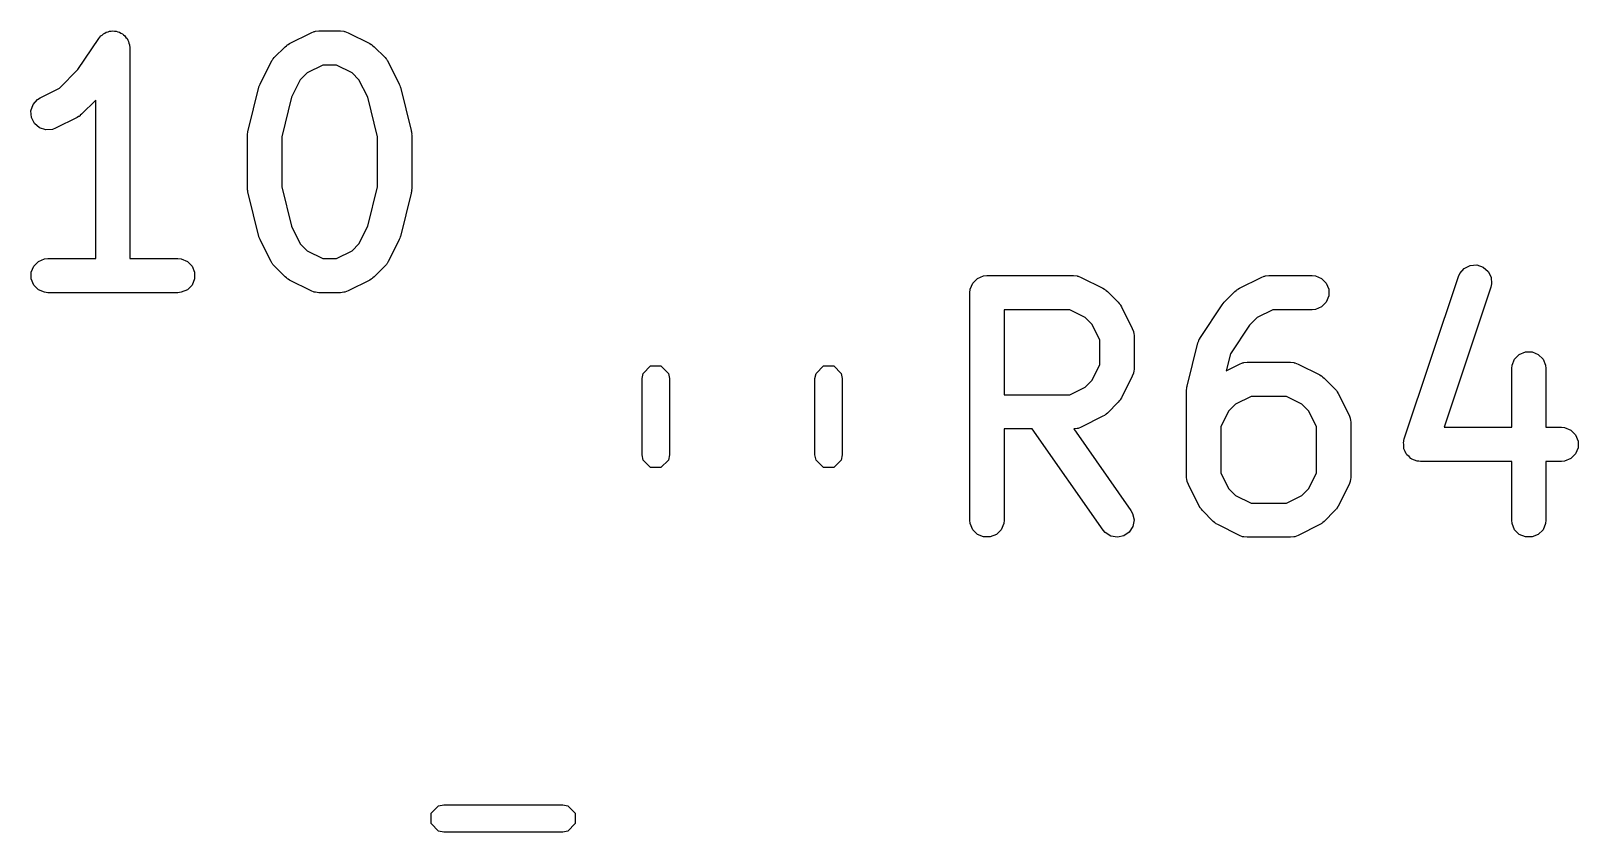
# Model space of a CAD drawing. Extents: x 1.07 to 8.07, y -3.47 to -0.77.
# Drawn here: x 6.5092 to 6.7769, y -1.3012 to -1.1626 of the extents above; entities that cross this region are included whole.
import ezdxf

# ---------------------------------------------------------------- set-up
doc = ezdxf.new("R2010")
doc.units = 0
doc.header["$MEASUREMENT"] = 0
doc.layers.add('BLACK', color=7, linetype='CONTINUOUS')

msp = doc.modelspace()

# ---------------------------------------------------------------- linework, layer by layer
at = {"layer": 'BLACK', "linetype": 'CONTINUOUS'}
for p, q in [((6.51737, -1.16929), (6.52096, -1.16391)), ((6.52096, -1.1639), (6.52133, -1.16346)), ((6.52096, -1.16391), (6.52096, -1.1639)), ((6.52096, -1.1639), (6.52096, -1.1639)), ((6.52096, -1.1639), (6.52096, -1.1639)), ((6.52133, -1.16346), (6.52157, -1.1633)), ((6.52157, -1.1633), (6.52178, -1.16309)), ((6.52178, -1.16309), (6.52204, -1.16298)), ((6.52204, -1.16298), (6.52228, -1.16282)), ((6.52228, -1.16282), (6.52257, -1.16276)), ((6.52257, -1.16276), (6.52284, -1.16265)), ((6.52284, -1.16265), (6.52313, -1.16265)), ((6.52313, -1.16265), (6.52341, -1.16259)), ((6.52341, -1.16259), (6.5237, -1.16265)), ((6.5237, -1.16265), (6.52399, -1.16265)), ((6.52399, -1.16265), (6.52426, -1.16276)), ((6.52426, -1.16276), (6.52454, -1.16281)), ((6.52454, -1.16281), (6.52479, -1.16298)), ((6.52479, -1.16298), (6.52506, -1.16309)), ((6.52506, -1.16309), (6.52526, -1.16329)), ((6.52526, -1.16329), (6.5255, -1.16345)), ((6.5255, -1.16345), (6.52566, -1.1637)), ((6.52566, -1.1637), (6.52587, -1.1639)), ((6.52587, -1.1639), (6.52598, -1.16417)), ((6.52598, -1.16417), (6.52614, -1.16441)), ((6.55397, -1.16478), (6.55772, -1.1629)), ((6.55772, -1.1629), (6.55826, -1.1627)), ((6.55826, -1.1627), (6.55836, -1.16269)), ((6.55836, -1.16269), (6.55846, -1.16265)), ((6.55846, -1.16265), (6.55904, -1.16259)), ((6.55904, -1.16259), (6.56279, -1.16259)), ((6.56279, -1.16259), (6.56336, -1.16265)), ((6.56336, -1.16265), (6.56346, -1.16269)), ((6.56346, -1.16269), (6.56357, -1.1627)), ((6.56357, -1.1627), (6.56411, -1.1629)), ((6.56411, -1.1629), (6.56786, -1.16478)), ((6.52614, -1.16441), (6.5262, -1.1647)), ((6.5262, -1.1647), (6.52631, -1.16497)), ((6.52631, -1.16497), (6.52637, -1.16554)), ((6.52637, -1.16554), (6.52637, -1.16554)), ((6.52637, -1.16554), (6.52637, -1.16554)), ((6.52637, -1.16554), (6.52637, -1.16554)), ((6.52637, -1.16554), (6.52637, -1.20196)), ((6.55132, -1.16721), (6.5532, -1.16533)), ((6.5532, -1.16533), (6.55343, -1.16515)), ((6.55343, -1.16515), (6.55348, -1.16509)), ((6.55348, -1.16509), (6.55357, -1.16503)), ((6.55357, -1.16503), (6.55365, -1.16496)), ((6.55365, -1.16496), (6.55372, -1.16493)), ((6.55372, -1.16493), (6.55397, -1.16478)), ((6.56786, -1.16478), (6.5681, -1.16493)), ((6.5681, -1.16493), (6.56818, -1.16496)), ((6.56818, -1.16496), (6.56826, -1.16503)), ((6.56826, -1.16503), (6.56835, -1.16509)), ((6.56835, -1.16509), (6.5684, -1.16515)), ((6.5684, -1.16515), (6.56862, -1.16533)), ((6.56862, -1.16533), (6.5705, -1.16721)), ((6.51417, -1.17249), (6.51737, -1.16929)), ((6.5489, -1.17172), (6.55077, -1.16797)), ((6.55077, -1.16797), (6.55093, -1.16773)), ((6.55093, -1.16773), (6.55096, -1.16765)), ((6.55096, -1.16765), (6.55102, -1.16757)), ((6.55102, -1.16757), (6.55108, -1.16748)), ((6.55108, -1.16748), (6.55114, -1.16743)), ((6.55114, -1.16743), (6.55132, -1.16721)), ((6.55973, -1.1685), (6.55704, -1.16985)), ((6.56209, -1.1685), (6.55973, -1.1685)), ((6.56479, -1.16985), (6.56209, -1.1685)), ((6.5705, -1.16721), (6.57068, -1.16743)), ((6.57068, -1.16743), (6.57074, -1.16748)), ((6.57074, -1.16748), (6.5708, -1.16757)), ((6.5708, -1.16757), (6.57087, -1.16765)), ((6.57087, -1.16765), (6.5709, -1.16773)), ((6.5709, -1.16773), (6.57105, -1.16797)), ((6.57105, -1.16797), (6.57293, -1.17172)), ((6.5468, -1.17983), (6.54867, -1.17233)), ((6.54867, -1.17233), (6.54869, -1.17228)), ((6.54869, -1.17226), (6.54878, -1.17202)), ((6.54869, -1.17228), (6.54869, -1.17226)), ((6.54878, -1.17202), (6.54887, -1.17178)), ((6.54887, -1.17178), (6.54888, -1.17176)), ((6.54888, -1.17176), (6.5489, -1.17172)), ((6.55584, -1.17104), (6.55432, -1.17407)), ((6.55704, -1.16985), (6.55584, -1.17104)), ((6.56598, -1.17104), (6.56479, -1.16985)), ((6.5675, -1.17407), (6.56598, -1.17104)), ((6.57293, -1.17172), (6.57294, -1.17176)), ((6.57294, -1.17176), (6.57295, -1.17178)), ((6.57295, -1.17178), (6.57304, -1.17202)), ((6.57304, -1.17202), (6.57313, -1.17226)), ((6.57313, -1.17226), (6.57313, -1.17228)), ((6.57313, -1.17228), (6.57315, -1.17233)), ((6.57315, -1.17233), (6.57502, -1.17983)), ((6.5096, -1.17533), (6.51036, -1.17446)), ((6.51036, -1.17446), (6.51085, -1.17415)), ((6.51085, -1.17415), (6.51417, -1.17249)), ((6.52046, -1.17455), (6.518, -1.17701)), ((6.52046, -1.20196), (6.52046, -1.17455)), ((6.55432, -1.17407), (6.55262, -1.18091)), ((6.56921, -1.18091), (6.5675, -1.17407)), ((6.50924, -1.17642), (6.5096, -1.17533)), ((6.50932, -1.17757), (6.50924, -1.17642)), ((6.50983, -1.1786), (6.50932, -1.17757)), ((6.51724, -1.17756), (6.51349, -1.17943)), ((6.51749, -1.1774), (6.51724, -1.17756)), ((6.51756, -1.17737), (6.51749, -1.1774)), ((6.51764, -1.17731), (6.51756, -1.17737)), ((6.51773, -1.17725), (6.51764, -1.17731)), ((6.51778, -1.17719), (6.51773, -1.17725)), ((6.518, -1.17701), (6.51778, -1.17719)), ((6.5107, -1.17936), (6.50983, -1.1786)), ((6.5118, -1.17972), (6.5107, -1.17936)), ((6.51295, -1.17964), (6.5118, -1.17972)), ((6.51349, -1.17943), (6.51295, -1.17964)), ((6.54671, -1.1804), (6.54675, -1.18018)), ((6.54675, -1.18018), (6.54677, -1.17997)), ((6.54677, -1.17997), (6.54678, -1.17993)), ((6.54678, -1.17993), (6.5468, -1.17983)), ((6.57502, -1.17983), (6.57504, -1.17993)), ((6.57504, -1.17993), (6.57506, -1.17997)), ((6.57506, -1.17997), (6.57508, -1.18018)), ((6.57508, -1.18018), (6.57511, -1.1804)), ((6.54672, -1.18044), (6.54671, -1.1804)), ((6.54671, -1.18054), (6.54672, -1.18044)), ((6.54671, -1.18992), (6.54671, -1.18054)), ((6.55262, -1.18091), (6.55262, -1.18955)), ((6.56921, -1.18955), (6.56921, -1.18091)), ((6.57511, -1.1804), (6.5751, -1.18044)), ((6.5751, -1.18044), (6.57511, -1.18054)), ((6.57511, -1.18054), (6.57511, -1.18992)), ((6.54672, -1.19002), (6.54671, -1.18992)), ((6.54671, -1.19006), (6.54672, -1.19002)), ((6.54675, -1.19027), (6.54671, -1.19006)), ((6.54677, -1.19049), (6.54675, -1.19027)), ((6.54678, -1.19053), (6.54677, -1.19049)), ((6.5468, -1.19063), (6.54678, -1.19053)), ((6.54867, -1.19813), (6.5468, -1.19063)), ((6.55262, -1.18955), (6.55432, -1.19638)), ((6.5675, -1.19638), (6.56921, -1.18955)), ((6.57502, -1.19063), (6.57315, -1.19813)), ((6.57504, -1.19053), (6.57502, -1.19063)), ((6.57506, -1.19049), (6.57504, -1.19053)), ((6.57508, -1.19027), (6.57506, -1.19049)), ((6.57511, -1.19006), (6.57508, -1.19027)), ((6.57511, -1.18992), (6.5751, -1.19002)), ((6.5751, -1.19002), (6.57511, -1.19006)), ((6.55432, -1.19638), (6.55584, -1.19942)), ((6.56598, -1.19942), (6.5675, -1.19638)), ((6.54869, -1.19817), (6.54867, -1.19813)), ((6.54869, -1.19819), (6.54869, -1.19817)), ((6.54878, -1.19843), (6.54869, -1.19819)), ((6.54887, -1.19868), (6.54878, -1.19843)), ((6.54888, -1.19869), (6.54887, -1.19868)), ((6.5489, -1.19874), (6.54888, -1.19869)), ((6.55077, -1.20249), (6.5489, -1.19874)), ((6.57293, -1.19874), (6.57105, -1.20249)), ((6.57294, -1.19869), (6.57293, -1.19874)), ((6.57295, -1.19868), (6.57294, -1.19869)), ((6.57304, -1.19843), (6.57295, -1.19868)), ((6.57313, -1.19819), (6.57304, -1.19843)), ((6.57315, -1.19813), (6.57313, -1.19817)), ((6.57313, -1.19817), (6.57313, -1.19819)), ((6.55584, -1.19942), (6.55704, -1.20061)), ((6.55704, -1.20061), (6.55973, -1.20196)), ((6.56209, -1.20196), (6.56479, -1.20061)), ((6.56479, -1.20061), (6.56598, -1.19942)), ((6.50927, -1.20434), (6.50971, -1.20327)), ((6.50927, -1.20549), (6.50927, -1.20434)), ((6.50971, -1.20327), (6.51053, -1.20246)), ((6.51053, -1.20246), (6.51159, -1.20202)), ((6.51159, -1.20202), (6.51217, -1.20196)), ((6.51217, -1.20196), (6.52046, -1.20196)), ((6.52637, -1.20196), (6.53466, -1.20196)), ((6.53466, -1.20196), (6.53524, -1.20202)), ((6.53524, -1.20202), (6.5363, -1.20246)), ((6.5363, -1.20246), (6.53712, -1.20327)), ((6.53712, -1.20327), (6.53756, -1.20434)), ((6.53756, -1.20434), (6.53756, -1.20549)), ((6.55093, -1.20273), (6.55077, -1.20249)), ((6.55096, -1.2028), (6.55093, -1.20273)), ((6.55102, -1.20289), (6.55096, -1.2028)), ((6.55108, -1.20297), (6.55102, -1.20289)), ((6.55114, -1.20303), (6.55108, -1.20297)), ((6.55132, -1.20325), (6.55114, -1.20303)), ((6.5532, -1.20513), (6.55132, -1.20325)), ((6.55973, -1.20196), (6.56209, -1.20196)), ((6.5705, -1.20325), (6.56862, -1.20513)), ((6.57068, -1.20303), (6.5705, -1.20325)), ((6.57074, -1.20297), (6.57068, -1.20303)), ((6.5708, -1.20289), (6.57074, -1.20297)), ((6.57087, -1.2028), (6.5708, -1.20289)), ((6.5709, -1.20273), (6.57087, -1.2028)), ((6.57105, -1.20249), (6.5709, -1.20273)), ((6.75643, -1.20453), (6.75719, -1.20366)), ((6.75719, -1.20366), (6.75822, -1.20314)), ((6.75822, -1.20314), (6.75937, -1.20306)), ((6.75937, -1.20306), (6.76046, -1.20343)), ((6.76046, -1.20343), (6.76133, -1.20418)), ((6.76133, -1.20418), (6.76185, -1.20521)), ((6.50971, -1.20655), (6.50927, -1.20549)), ((6.51053, -1.20737), (6.50971, -1.20655)), ((6.53712, -1.20655), (6.5363, -1.20737)), ((6.53756, -1.20549), (6.53712, -1.20655)), ((6.55343, -1.20531), (6.5532, -1.20513)), ((6.55348, -1.20537), (6.55343, -1.20531)), ((6.55357, -1.20543), (6.55348, -1.20537)), ((6.55365, -1.20549), (6.55357, -1.20543)), ((6.55372, -1.20552), (6.55365, -1.20549)), ((6.55397, -1.20568), (6.55372, -1.20552)), ((6.55772, -1.20756), (6.55397, -1.20568)), ((6.56786, -1.20568), (6.56411, -1.20756)), ((6.5681, -1.20552), (6.56786, -1.20568)), ((6.56818, -1.20549), (6.5681, -1.20552)), ((6.56826, -1.20543), (6.56818, -1.20549)), ((6.56835, -1.20537), (6.56826, -1.20543)), ((6.5684, -1.20531), (6.56835, -1.20537)), ((6.56862, -1.20513), (6.5684, -1.20531)), ((6.67174, -1.20729), (6.67218, -1.20623)), ((6.67218, -1.20623), (6.67299, -1.20541)), ((6.67299, -1.20541), (6.67406, -1.20497)), ((6.67406, -1.20497), (6.67463, -1.20491)), ((6.67463, -1.20491), (6.68963, -1.20491)), ((6.68963, -1.20491), (6.69021, -1.20497)), ((6.69021, -1.20497), (6.69031, -1.20501)), ((6.69031, -1.20501), (6.69041, -1.20502)), ((6.69041, -1.20502), (6.69095, -1.20523)), ((6.69095, -1.20523), (6.6947, -1.2071)), ((6.6947, -1.2071), (6.69495, -1.20726)), ((6.71806, -1.20726), (6.71831, -1.2071)), ((6.71831, -1.2071), (6.72206, -1.20523)), ((6.72206, -1.20523), (6.7226, -1.20502)), ((6.7226, -1.20502), (6.7227, -1.20501)), ((6.7227, -1.20501), (6.7228, -1.20497)), ((6.7228, -1.20497), (6.72338, -1.20491)), ((6.72338, -1.20491), (6.73088, -1.20491)), ((6.73088, -1.20491), (6.73145, -1.20497)), ((6.73145, -1.20497), (6.73252, -1.20541)), ((6.73252, -1.20541), (6.73333, -1.20623)), ((6.73333, -1.20623), (6.73377, -1.20729)), ((6.74682, -1.23318), (6.7562, -1.20506)), ((6.7618, -1.20693), (6.75372, -1.23116)), ((6.7562, -1.20506), (6.75643, -1.20453)), ((6.76193, -1.20636), (6.7618, -1.20693)), ((6.76185, -1.20521), (6.76193, -1.20636)), ((6.51159, -1.20781), (6.51053, -1.20737)), ((6.51217, -1.20787), (6.51159, -1.20781)), ((6.53466, -1.20787), (6.51217, -1.20787)), ((6.53524, -1.20781), (6.53466, -1.20787)), ((6.5363, -1.20737), (6.53524, -1.20781)), ((6.55826, -1.20776), (6.55772, -1.20756)), ((6.55836, -1.20777), (6.55826, -1.20776)), ((6.55846, -1.20781), (6.55836, -1.20777)), ((6.55904, -1.20787), (6.55846, -1.20781)), ((6.56279, -1.20787), (6.55904, -1.20787)), ((6.56336, -1.20781), (6.56279, -1.20787)), ((6.56346, -1.20777), (6.56336, -1.20781)), ((6.56357, -1.20776), (6.56346, -1.20777)), ((6.56411, -1.20756), (6.56357, -1.20776)), ((6.67168, -1.20787), (6.67174, -1.20729)), ((6.67168, -1.24724), (6.67168, -1.20787)), ((6.69495, -1.20726), (6.69502, -1.20729)), ((6.69502, -1.20729), (6.6951, -1.20735)), ((6.6951, -1.20735), (6.69519, -1.20741)), ((6.69519, -1.20741), (6.69524, -1.20747)), ((6.69524, -1.20747), (6.69547, -1.20765)), ((6.69547, -1.20765), (6.69734, -1.20953)), ((6.69734, -1.20953), (6.69753, -1.20975)), ((6.69753, -1.20975), (6.69759, -1.20981)), ((6.7153, -1.20998), (6.71548, -1.20976)), ((6.71548, -1.20976), (6.71566, -1.20953)), ((6.71566, -1.20953), (6.71566, -1.20953)), ((6.71566, -1.20953), (6.71567, -1.20953)), ((6.71567, -1.20953), (6.71754, -1.20765)), ((6.71754, -1.20765), (6.71777, -1.20747)), ((6.71777, -1.20747), (6.71782, -1.20741)), ((6.71782, -1.20741), (6.71791, -1.20735)), ((6.71791, -1.20735), (6.71799, -1.20729)), ((6.71799, -1.20729), (6.71806, -1.20726)), ((6.73333, -1.20951), (6.73252, -1.21032)), ((6.73377, -1.20844), (6.73333, -1.20951)), ((6.73377, -1.20729), (6.73377, -1.20844)), ((6.68894, -1.21082), (6.67759, -1.21082)), ((6.67759, -1.21082), (6.67759, -1.22554)), ((6.69163, -1.21217), (6.68894, -1.21082)), ((6.69283, -1.21337), (6.69163, -1.21217)), ((6.69759, -1.20981), (6.69765, -1.20989)), ((6.69765, -1.20989), (6.69771, -1.20998)), ((6.69771, -1.20998), (6.69774, -1.21005)), ((6.69774, -1.21005), (6.6979, -1.2103)), ((6.6979, -1.2103), (6.69977, -1.21405)), ((6.71155, -1.2156), (6.7153, -1.20998)), ((6.7153, -1.20998), (6.7153, -1.20998)), ((6.7153, -1.20998), (6.7153, -1.20998)), ((6.72138, -1.21217), (6.72005, -1.2135)), ((6.72408, -1.21082), (6.72138, -1.21217)), ((6.73088, -1.21082), (6.72408, -1.21082)), ((6.73145, -1.21076), (6.73088, -1.21082)), ((6.73252, -1.21032), (6.73145, -1.21076)), ((6.69418, -1.21606), (6.69283, -1.21337)), ((6.69977, -1.21405), (6.69998, -1.21459)), ((6.69998, -1.21459), (6.69999, -1.21469)), ((6.69999, -1.21469), (6.70003, -1.21479)), ((6.70003, -1.21479), (6.70008, -1.21537)), ((6.72005, -1.2135), (6.71675, -1.21845)), ((6.69418, -1.22029), (6.69418, -1.21606)), ((6.70008, -1.21537), (6.70008, -1.22099)), ((6.70927, -1.22402), (6.71114, -1.21652)), ((6.71114, -1.21652), (6.71126, -1.21619)), ((6.71126, -1.21619), (6.71128, -1.21611)), ((6.71128, -1.21611), (6.71131, -1.21605)), ((6.71131, -1.21605), (6.71133, -1.21598)), ((6.71133, -1.21598), (6.71138, -1.21592)), ((6.71138, -1.21592), (6.71155, -1.2156)), ((6.69283, -1.22299), (6.69418, -1.22029)), ((6.71675, -1.21845), (6.71602, -1.22137)), ((6.71602, -1.22137), (6.71831, -1.22022)), ((6.71831, -1.22022), (6.71885, -1.22002)), ((6.71885, -1.22002), (6.71895, -1.22001)), ((6.71895, -1.22001), (6.71905, -1.21997)), ((6.71905, -1.21997), (6.71963, -1.21991)), ((6.71963, -1.21991), (6.72713, -1.21991)), ((6.72713, -1.21991), (6.7277, -1.21997)), ((6.7277, -1.21997), (6.7278, -1.22001)), ((6.7278, -1.22001), (6.72791, -1.22002)), ((6.72791, -1.22002), (6.72845, -1.22022)), ((6.72845, -1.22022), (6.7322, -1.2221)), ((6.76542, -1.22099), (6.76548, -1.22041)), ((6.76548, -1.22041), (6.76592, -1.21935)), ((6.76592, -1.21935), (6.76673, -1.21854)), ((6.76673, -1.21854), (6.7678, -1.21809)), ((6.7678, -1.21809), (6.76895, -1.21809)), ((6.76895, -1.21809), (6.77001, -1.21854)), ((6.77001, -1.21854), (6.77083, -1.21935)), ((6.77083, -1.21935), (6.77127, -1.22041)), ((6.77127, -1.22041), (6.77133, -1.22099)), ((6.61496, -1.22273), (6.61514, -1.22183)), ((6.61496, -1.23593), (6.61496, -1.22273)), ((6.61514, -1.22183), (6.61642, -1.22055)), ((6.61642, -1.22055), (6.61823, -1.22055)), ((6.61823, -1.22055), (6.61951, -1.22183)), ((6.61951, -1.22183), (6.61969, -1.22273)), ((6.61969, -1.22273), (6.61969, -1.23593)), ((6.64488, -1.22273), (6.64506, -1.22183)), ((6.64488, -1.23593), (6.64488, -1.22273)), ((6.64506, -1.22183), (6.64634, -1.22055)), ((6.64634, -1.22055), (6.64815, -1.22055)), ((6.64815, -1.22055), (6.64943, -1.22183)), ((6.64943, -1.22183), (6.64961, -1.22273)), ((6.64961, -1.22273), (6.64961, -1.23593)), ((6.69163, -1.22419), (6.69283, -1.22299)), ((6.69977, -1.22231), (6.6979, -1.22606)), ((6.69998, -1.22177), (6.69977, -1.22231)), ((6.69999, -1.22166), (6.69998, -1.22177)), ((6.70003, -1.22157), (6.69999, -1.22166)), ((6.70008, -1.22099), (6.70003, -1.22157)), ((6.7322, -1.2221), (6.73245, -1.22225)), ((6.73245, -1.22225), (6.73252, -1.22228)), ((6.73252, -1.22228), (6.7326, -1.22235)), ((6.7326, -1.22235), (6.73269, -1.22241)), ((6.73269, -1.22241), (6.73274, -1.22247)), ((6.73274, -1.22247), (6.73297, -1.22265)), ((6.73297, -1.22265), (6.73484, -1.22453)), ((6.76542, -1.23116), (6.76542, -1.22099)), ((6.77133, -1.22099), (6.77133, -1.23116)), ((6.67759, -1.22554), (6.68894, -1.22554)), ((6.68894, -1.22554), (6.69163, -1.22419)), ((6.70918, -1.2246), (6.70921, -1.22438)), ((6.70919, -1.22464), (6.70918, -1.2246)), ((6.70918, -1.22474), (6.70919, -1.22464)), ((6.70918, -1.23974), (6.70918, -1.22474)), ((6.70921, -1.22438), (6.70923, -1.22416)), ((6.70923, -1.22416), (6.70925, -1.22412)), ((6.70925, -1.22412), (6.70927, -1.22402)), ((6.72033, -1.22582), (6.71763, -1.22717)), ((6.72643, -1.22582), (6.72033, -1.22582)), ((6.72913, -1.22717), (6.72643, -1.22582)), ((6.73484, -1.22453), (6.73503, -1.22475)), ((6.73503, -1.22475), (6.73508, -1.2248)), ((6.73508, -1.2248), (6.73514, -1.22489)), ((6.73514, -1.22489), (6.73521, -1.22497)), ((6.73521, -1.22497), (6.73524, -1.22505)), ((6.73524, -1.22505), (6.73539, -1.22529)), ((6.73539, -1.22529), (6.73727, -1.22904)), ((6.69734, -1.22683), (6.69547, -1.2287)), ((6.69753, -1.2266), (6.69734, -1.22683)), ((6.69759, -1.22655), (6.69753, -1.2266)), ((6.69765, -1.22646), (6.69759, -1.22655)), ((6.69771, -1.22638), (6.69765, -1.22646)), ((6.69774, -1.22631), (6.69771, -1.22638)), ((6.6979, -1.22606), (6.69774, -1.22631)), ((6.71643, -1.22836), (6.71508, -1.23106)), ((6.71763, -1.22717), (6.71643, -1.22836)), ((6.73033, -1.22836), (6.72913, -1.22717)), ((6.73167, -1.23106), (6.73033, -1.22836)), ((6.69095, -1.23113), (6.69041, -1.23134)), ((6.6947, -1.22926), (6.69095, -1.23113)), ((6.69495, -1.2291), (6.6947, -1.22926)), ((6.69502, -1.22907), (6.69495, -1.2291)), ((6.6951, -1.229), (6.69502, -1.22907)), ((6.69519, -1.22895), (6.6951, -1.229)), ((6.69524, -1.22889), (6.69519, -1.22895)), ((6.69547, -1.2287), (6.69524, -1.22889)), ((6.71508, -1.23106), (6.71508, -1.23904)), ((6.73167, -1.23904), (6.73167, -1.23106)), ((6.73727, -1.22904), (6.73747, -1.22958)), ((6.73747, -1.22958), (6.73748, -1.22969)), ((6.73748, -1.22969), (6.73752, -1.22979)), ((6.73752, -1.22979), (6.73758, -1.23036)), ((6.73758, -1.23036), (6.73758, -1.23974)), ((6.75372, -1.23116), (6.76542, -1.23116)), ((6.77133, -1.23116), (6.774, -1.23116)), ((6.774, -1.23116), (6.77457, -1.23122)), ((6.68247, -1.23144), (6.67759, -1.23144)), ((6.67759, -1.23144), (6.67759, -1.24724)), ((6.69471, -1.24893), (6.68247, -1.23144)), ((6.69021, -1.23139), (6.68968, -1.23144)), ((6.68968, -1.23144), (6.69955, -1.24554)), ((6.69031, -1.23134), (6.69021, -1.23139)), ((6.69041, -1.23134), (6.69031, -1.23134)), ((6.7467, -1.23374), (6.74673, -1.2336)), ((6.74673, -1.23422), (6.7467, -1.23374)), ((6.74673, -1.23354), (6.74676, -1.23347)), ((6.74673, -1.2336), (6.74673, -1.23354)), ((6.74676, -1.23347), (6.74682, -1.23318)), ((6.77457, -1.23122), (6.77564, -1.23166)), ((6.77564, -1.23166), (6.77645, -1.23247)), ((6.77645, -1.23247), (6.77689, -1.23354)), ((6.77689, -1.23354), (6.77689, -1.23469)), ((6.61514, -1.23683), (6.61496, -1.23593)), ((6.61969, -1.23593), (6.61951, -1.23683)), ((6.64506, -1.23683), (6.64488, -1.23593)), ((6.64961, -1.23593), (6.64943, -1.23683)), ((6.74673, -1.23469), (6.74673, -1.23422)), ((6.74677, -1.23479), (6.74673, -1.23469)), ((6.74678, -1.23489), (6.74677, -1.23479)), ((6.74699, -1.23532), (6.74678, -1.23489)), ((6.74717, -1.23575), (6.74699, -1.23532)), ((6.74724, -1.23583), (6.74717, -1.23575)), ((6.74729, -1.23592), (6.74724, -1.23583)), ((6.74765, -1.23623), (6.74729, -1.23592)), ((6.74798, -1.23657), (6.74765, -1.23623)), ((6.77645, -1.23575), (6.77564, -1.23657)), ((6.77689, -1.23469), (6.77645, -1.23575)), ((6.61642, -1.23811), (6.61514, -1.23683)), ((6.61823, -1.23811), (6.61642, -1.23811)), ((6.61951, -1.23683), (6.61823, -1.23811)), ((6.64634, -1.23811), (6.64506, -1.23683)), ((6.64815, -1.23811), (6.64634, -1.23811)), ((6.64943, -1.23683), (6.64815, -1.23811)), ((6.71508, -1.23904), (6.71643, -1.24174)), ((6.73033, -1.24174), (6.73167, -1.23904)), ((6.74808, -1.23661), (6.74798, -1.23657)), ((6.74816, -1.23668), (6.74808, -1.23661)), ((6.74861, -1.23683), (6.74816, -1.23668)), ((6.74905, -1.23701), (6.74861, -1.23683)), ((6.7492, -1.23702), (6.74905, -1.23701)), ((6.74926, -1.23704), (6.7492, -1.23702)), ((6.74933, -1.23704), (6.74926, -1.23704)), ((6.74963, -1.23707), (6.74933, -1.23704)), ((6.76542, -1.23707), (6.74963, -1.23707)), ((6.76542, -1.24724), (6.76542, -1.23707)), ((6.774, -1.23707), (6.77133, -1.23707)), ((6.77133, -1.23707), (6.77133, -1.24724)), ((6.77457, -1.23701), (6.774, -1.23707)), ((6.77564, -1.23657), (6.77457, -1.23701)), ((6.70923, -1.24031), (6.70918, -1.23974)), ((6.70927, -1.24041), (6.70923, -1.24031)), ((6.70928, -1.24052), (6.70927, -1.24041)), ((6.70949, -1.24106), (6.70928, -1.24052)), ((6.71136, -1.24481), (6.70949, -1.24106)), ((6.71643, -1.24174), (6.71763, -1.24294)), ((6.72913, -1.24294), (6.73033, -1.24174)), ((6.73727, -1.24106), (6.73539, -1.24481)), ((6.73747, -1.24052), (6.73727, -1.24106)), ((6.73748, -1.24041), (6.73747, -1.24052)), ((6.73752, -1.24031), (6.73748, -1.24041)), ((6.73758, -1.23974), (6.73752, -1.24031)), ((6.71763, -1.24294), (6.72033, -1.24428)), ((6.72033, -1.24428), (6.72643, -1.24428)), ((6.72643, -1.24428), (6.72913, -1.24294)), ((6.67174, -1.24781), (6.67168, -1.24724)), ((6.67759, -1.24724), (6.67753, -1.24781)), ((6.69955, -1.24554), (6.69983, -1.24605)), ((6.69983, -1.24605), (6.70008, -1.24717)), ((6.70008, -1.24717), (6.69988, -1.24831)), ((6.71152, -1.24506), (6.71136, -1.24481)), ((6.71155, -1.24513), (6.71152, -1.24506)), ((6.71162, -1.24521), (6.71155, -1.24513)), ((6.71167, -1.2453), (6.71162, -1.24521)), ((6.71173, -1.24535), (6.71167, -1.2453)), ((6.71192, -1.24558), (6.71173, -1.24535)), ((6.71379, -1.24745), (6.71192, -1.24558)), ((6.73484, -1.24558), (6.73297, -1.24745)), ((6.73503, -1.24535), (6.73484, -1.24558)), ((6.73508, -1.2453), (6.73503, -1.24535)), ((6.73514, -1.24521), (6.73508, -1.2453)), ((6.73521, -1.24513), (6.73514, -1.24521)), ((6.73524, -1.24506), (6.73521, -1.24513)), ((6.73539, -1.24481), (6.73524, -1.24506)), ((6.76548, -1.24781), (6.76542, -1.24724)), ((6.77133, -1.24724), (6.77127, -1.24781)), ((6.67218, -1.24888), (6.67174, -1.24781)), ((6.67299, -1.24969), (6.67218, -1.24888)), ((6.67406, -1.25013), (6.67299, -1.24969)), ((6.67627, -1.24969), (6.67521, -1.25013)), ((6.67709, -1.24888), (6.67627, -1.24969)), ((6.67753, -1.24781), (6.67709, -1.24888)), ((6.69509, -1.24937), (6.69471, -1.24893)), ((6.69606, -1.24999), (6.69509, -1.24937)), ((6.69832, -1.24994), (6.6972, -1.25019)), ((6.69926, -1.24928), (6.69832, -1.24994)), ((6.69988, -1.24831), (6.69926, -1.24928)), ((6.71402, -1.24764), (6.71379, -1.24745)), ((6.71407, -1.24769), (6.71402, -1.24764)), ((6.71416, -1.24775), (6.71407, -1.24769)), ((6.71424, -1.24782), (6.71416, -1.24775)), ((6.71431, -1.24785), (6.71424, -1.24782)), ((6.71456, -1.248), (6.71431, -1.24785)), ((6.71831, -1.24988), (6.71456, -1.248)), ((6.71885, -1.25008), (6.71831, -1.24988)), ((6.72845, -1.24988), (6.72791, -1.25008)), ((6.7322, -1.248), (6.72845, -1.24988)), ((6.73245, -1.24785), (6.7322, -1.248)), ((6.73252, -1.24782), (6.73245, -1.24785)), ((6.7326, -1.24775), (6.73252, -1.24782)), ((6.73269, -1.24769), (6.7326, -1.24775)), ((6.73274, -1.24764), (6.73269, -1.24769)), ((6.73297, -1.24745), (6.73274, -1.24764)), ((6.76592, -1.24888), (6.76548, -1.24781)), ((6.76673, -1.24969), (6.76592, -1.24888)), ((6.7678, -1.25013), (6.76673, -1.24969)), ((6.77001, -1.24969), (6.76895, -1.25013)), ((6.77083, -1.24888), (6.77001, -1.24969)), ((6.77127, -1.24781), (6.77083, -1.24888)), ((6.67521, -1.25013), (6.67406, -1.25013)), ((6.6972, -1.25019), (6.69606, -1.24999)), ((6.71895, -1.25009), (6.71885, -1.25008)), ((6.71905, -1.25013), (6.71895, -1.25009)), ((6.71963, -1.25019), (6.71905, -1.25013)), ((6.72713, -1.25019), (6.71963, -1.25019)), ((6.7277, -1.25013), (6.72713, -1.25019)), ((6.7278, -1.25009), (6.7277, -1.25013)), ((6.72791, -1.25008), (6.7278, -1.25009)), ((6.76895, -1.25013), (6.7678, -1.25013)), ((6.57848, -1.29791), (6.57976, -1.29664)), ((6.57848, -1.29972), (6.57848, -1.29791)), ((6.57976, -1.29664), (6.58066, -1.29646)), ((6.58066, -1.29646), (6.60123, -1.29646)), ((6.60123, -1.29646), (6.60213, -1.29664)), ((6.60213, -1.29664), (6.60341, -1.29791)), ((6.60341, -1.29791), (6.60341, -1.29972)), ((6.57976, -1.301), (6.57848, -1.29972)), ((6.60341, -1.29972), (6.60213, -1.301)), ((6.58066, -1.30118), (6.57976, -1.301)), ((6.60123, -1.30118), (6.58066, -1.30118)), ((6.60213, -1.301), (6.60123, -1.30118))]:
    msp.add_line(p, q, dxfattribs=at)

doc.saveas('drawing.dxf')
